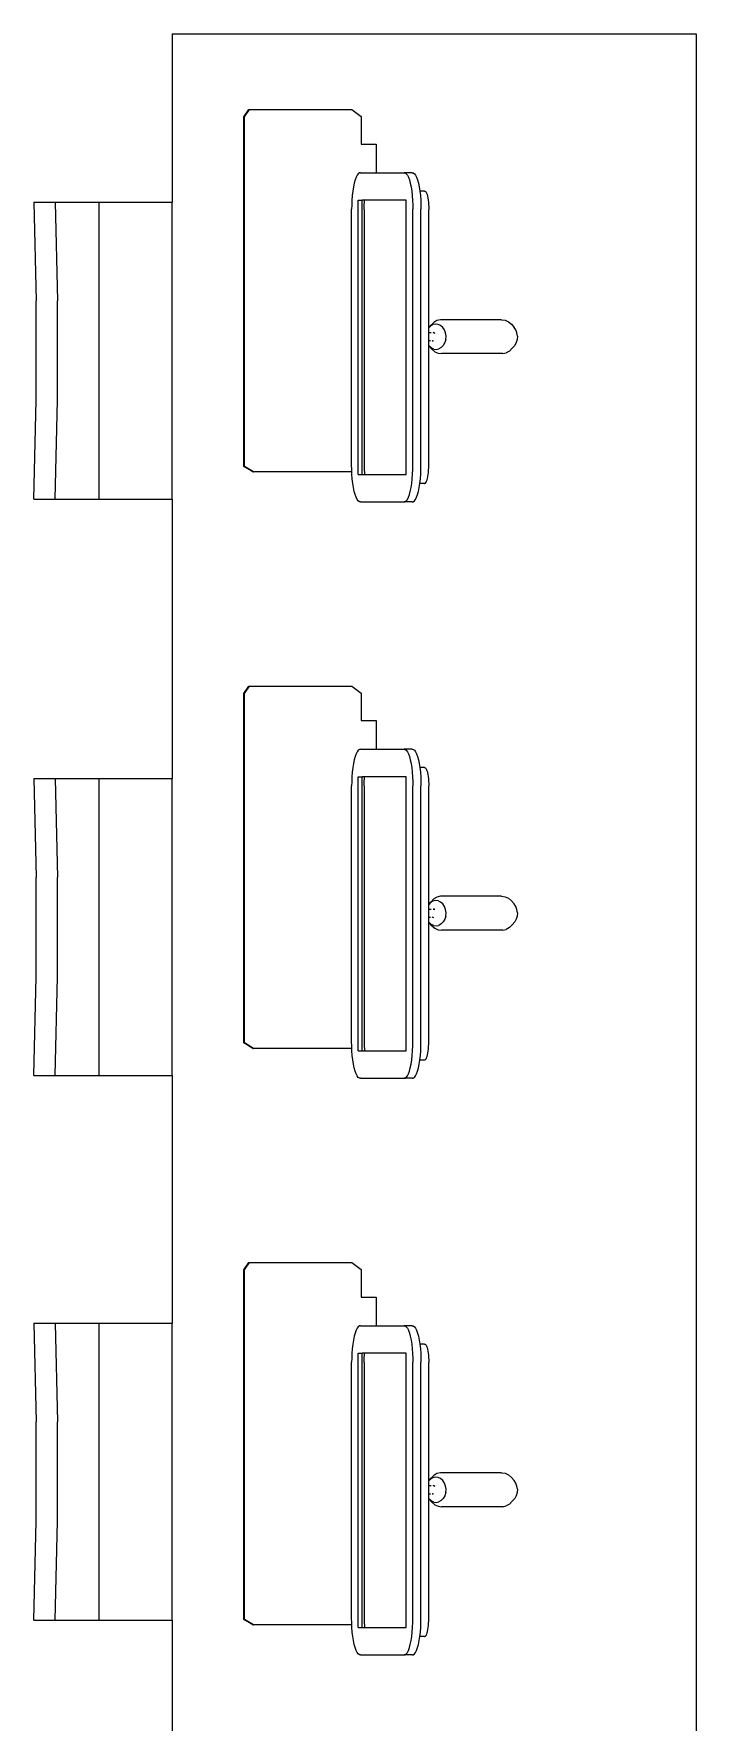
# Model space of a CAD drawing. Header units: inches. Extents: x 1 to 470, y -1 to 318.
# Drawn here: x 218.9 to 250.2, y 157.1 to 236.8 of the extents above; entities that cross this region are included whole.
import ezdxf

# ---------------------------------------------------------------- set-up
doc = ezdxf.new("R2010")
doc.units = ezdxf.units.IN
doc.header["$MEASUREMENT"] = 0

# ---------------------------------------------------------------- blocks, each defined once
blk = doc.blocks.new('computer classroom pl')
for p, q in [((345.123, 376.915), (349.788, 376.802)), ((345.123, 376.915), (345.123, 375.906)), ((349.788, 376.802), (354.484, 376.802)), ((359.148, 376.915), (354.484, 376.802)), ((359.148, 376.915), (359.148, 375.906)), ((370.836, 376.915), (375.5, 376.802)), ((370.836, 376.915), (370.836, 375.906)), ((375.5, 376.802), (380.197, 376.802)), ((384.861, 376.915), (380.197, 376.802)), ((384.861, 376.915), (384.861, 375.906)), ((398.061, 376.915), (402.725, 376.802)), ((398.061, 376.915), (398.061, 375.906)), ((402.725, 376.802), (407.422, 376.802)), ((412.086, 376.915), (407.422, 376.802)), ((412.086, 376.915), (412.086, 375.906)), ((345.123, 375.906), (349.788, 375.793)), ((345.123, 375.906), (345.123, 373.821)), ((349.788, 375.793), (354.484, 375.793)), ((359.148, 375.906), (354.484, 375.793)), ((359.148, 375.906), (359.148, 373.821)), ((370.836, 375.906), (375.5, 375.793)), ((370.836, 375.906), (370.836, 373.821)), ((375.5, 375.793), (380.197, 375.793)), ((384.861, 375.906), (380.197, 375.793)), ((384.861, 375.906), (384.861, 373.821)), ((398.061, 375.906), (402.725, 375.793)), ((398.061, 375.906), (398.061, 373.821)), ((402.725, 375.793), (407.422, 375.793)), ((412.086, 375.906), (407.422, 375.793)), ((412.086, 375.906), (412.086, 373.821)), ((345.123, 373.821), (345.123, 370.376)), ((345.123, 373.821), (359.148, 373.821)), ((359.148, 373.821), (359.148, 370.376)), ((370.836, 373.821), (370.836, 370.376)), ((370.836, 373.821), (384.861, 373.821)), ((384.861, 373.821), (384.861, 370.376)), ((398.061, 373.821), (398.061, 370.376)), ((398.061, 373.821), (412.086, 373.821)), ((412.086, 373.821), (412.086, 370.376)), ((345.123, 370.376), (331.373, 370.376)), ((345.123, 370.376), (359.148, 370.376)), ((370.836, 370.376), (359.148, 370.376)), ((370.836, 370.376), (384.861, 370.376)), ((398.061, 370.376), (384.861, 370.376)), ((398.061, 370.376), (412.086, 370.376)), ((420.033, 370.376), (412.086, 370.376)), ((420.033, 370.376), (420.033, 345.626)), ((344.896, 366.57), (345.156, 366.993)), ((344.896, 366.535), (345.156, 366.961)), ((345.156, 366.993), (361.656, 366.993)), ((345.156, 366.993), (345.156, 366.961)), ((345.156, 366.961), (361.656, 366.961)), ((361.656, 366.993), (362.002, 366.761)), ((361.656, 366.961), (362.002, 366.728)), ((372.121, 366.57), (372.381, 366.993)), ((372.121, 366.535), (372.381, 366.961)), ((372.381, 366.993), (388.881, 366.993)), ((372.381, 366.993), (372.381, 366.961)), ((372.381, 366.961), (388.881, 366.961)), ((388.881, 366.993), (389.227, 366.761)), ((388.881, 366.961), (389.227, 366.728)), ((399.346, 366.57), (399.606, 366.993)), ((399.346, 366.535), (399.606, 366.961)), ((399.606, 366.993), (416.106, 366.993)), ((399.606, 366.993), (399.606, 366.961)), ((399.606, 366.961), (416.106, 366.961)), ((416.106, 366.993), (416.452, 366.761)), ((416.106, 366.961), (416.452, 366.728)), ((344.896, 366.57), (344.896, 366.535)), ((344.896, 361.895), (344.896, 366.535)), ((362.002, 366.761), (362.002, 366.728)), ((362.002, 366.728), (362.002, 361.89)), ((372.121, 366.57), (372.121, 366.535)), ((372.121, 361.895), (372.121, 366.535)), ((389.227, 366.761), (389.227, 366.728)), ((389.227, 366.728), (389.227, 361.89)), ((399.346, 366.57), (399.346, 366.535)), ((399.346, 361.895), (399.346, 366.535)), ((416.452, 366.761), (416.452, 366.728)), ((416.452, 366.728), (416.452, 361.89)), ((343.483, 361.49), (343.487, 361.534)), ((343.483, 361.49), (343.483, 359.423)), ((343.487, 361.534), (343.525, 361.59)), ((343.525, 361.59), (343.594, 361.643)), ((343.594, 361.643), (343.693, 361.694)), ((343.693, 361.694), (343.821, 361.741)), ((343.821, 361.741), (343.975, 361.783)), ((343.975, 361.783), (344.152, 361.82)), ((344.152, 361.82), (344.348, 361.85)), ((344.348, 361.85), (344.56, 361.874)), ((344.56, 361.874), (344.784, 361.891)), ((344.777, 361.591), (357.723, 361.591)), ((344.777, 361.591), (344.777, 361.4)), ((344.777, 361.4), (357.723, 361.4)), ((344.777, 361.4), (344.777, 361.287)), ((344.872, 361.298), (344.777, 361.287)), ((344.777, 361.287), (344.777, 359.322)), ((344.784, 361.891), (344.896, 361.895)), ((344.982, 361.306), (344.872, 361.298)), ((344.896, 361.895), (345.015, 361.9)), ((345.095, 361.31), (344.982, 361.306)), ((345.015, 361.9), (345.199, 361.901)), ((345.209, 361.311), (345.095, 361.31)), ((345.199, 361.901), (357.301, 361.901)), ((357.292, 361.311), (345.209, 361.311)), ((357.292, 361.311), (357.406, 361.31)), ((357.485, 361.9), (357.301, 361.901)), ((357.406, 361.31), (357.519, 361.306)), ((357.717, 361.891), (357.485, 361.9)), ((357.519, 361.306), (357.628, 361.298)), ((357.628, 361.298), (357.723, 361.287)), ((357.94, 361.874), (357.717, 361.891)), ((357.723, 361.591), (357.723, 361.4)), ((357.723, 361.287), (357.723, 361.4)), ((357.723, 359.322), (357.723, 361.287)), ((358.152, 361.85), (357.94, 361.874)), ((358.349, 361.82), (358.152, 361.85)), ((358.526, 361.783), (358.349, 361.82)), ((358.679, 361.741), (358.526, 361.783)), ((358.807, 361.694), (358.679, 361.741)), ((358.907, 361.643), (358.807, 361.694)), ((358.976, 361.59), (358.907, 361.643)), ((359.014, 361.534), (358.976, 361.59)), ((359.018, 361.49), (359.014, 361.534)), ((359.018, 361.49), (359.018, 360.75)), ((361.675, 361.449), (360.375, 361.449)), ((360.375, 361.449), (360.375, 360.75)), ((362.002, 361.89), (361.675, 361.449)), ((370.708, 361.49), (370.712, 361.534)), ((370.708, 361.49), (370.708, 359.423)), ((370.712, 361.534), (370.75, 361.59)), ((370.75, 361.59), (370.819, 361.643)), ((370.819, 361.643), (370.918, 361.694)), ((370.918, 361.694), (371.046, 361.741)), ((371.046, 361.741), (371.2, 361.783)), ((371.2, 361.783), (371.377, 361.82)), ((371.377, 361.82), (371.573, 361.85)), ((371.573, 361.85), (371.785, 361.874)), ((371.785, 361.874), (372.009, 361.891)), ((372.002, 361.591), (384.948, 361.591)), ((372.002, 361.591), (372.002, 361.4)), ((372.002, 361.4), (384.948, 361.4)), ((372.002, 361.4), (372.002, 361.287)), ((372.097, 361.298), (372.002, 361.287)), ((372.002, 361.287), (372.002, 359.322)), ((372.009, 361.891), (372.121, 361.895)), ((372.207, 361.306), (372.097, 361.298)), ((372.121, 361.895), (372.24, 361.9)), ((372.32, 361.31), (372.207, 361.306)), ((372.24, 361.9), (372.424, 361.901)), ((372.434, 361.311), (372.32, 361.31)), ((372.424, 361.901), (384.526, 361.901)), ((384.517, 361.311), (372.434, 361.311)), ((384.517, 361.311), (384.631, 361.31)), ((384.71, 361.9), (384.526, 361.901)), ((384.631, 361.31), (384.744, 361.306)), ((384.942, 361.891), (384.71, 361.9)), ((384.744, 361.306), (384.853, 361.298)), ((384.853, 361.298), (384.948, 361.287)), ((385.165, 361.874), (384.942, 361.891)), ((384.948, 361.591), (384.948, 361.4)), ((384.948, 361.287), (384.948, 361.4)), ((384.948, 359.322), (384.948, 361.287)), ((385.377, 361.85), (385.165, 361.874)), ((385.574, 361.82), (385.377, 361.85)), ((385.751, 361.783), (385.574, 361.82)), ((385.904, 361.741), (385.751, 361.783)), ((386.032, 361.694), (385.904, 361.741)), ((386.132, 361.643), (386.032, 361.694)), ((386.201, 361.59), (386.132, 361.643)), ((386.239, 361.534), (386.201, 361.59)), ((386.243, 361.49), (386.239, 361.534)), ((386.243, 361.49), (386.243, 360.75)), ((388.9, 361.449), (387.6, 361.449)), ((387.6, 361.449), (387.6, 360.75)), ((389.227, 361.89), (388.9, 361.449)), ((397.933, 361.49), (397.937, 361.534)), ((397.933, 361.49), (397.933, 359.423)), ((397.937, 361.534), (397.975, 361.59)), ((397.975, 361.59), (398.044, 361.643)), ((398.044, 361.643), (398.143, 361.694)), ((398.143, 361.694), (398.271, 361.741)), ((398.271, 361.741), (398.425, 361.783)), ((398.425, 361.783), (398.602, 361.82)), ((398.602, 361.82), (398.798, 361.85)), ((398.798, 361.85), (399.01, 361.874)), ((399.01, 361.874), (399.234, 361.891)), ((399.227, 361.591), (412.173, 361.591)), ((399.227, 361.591), (399.227, 361.4)), ((399.227, 361.4), (412.173, 361.4)), ((399.227, 361.4), (399.227, 361.287)), ((399.322, 361.298), (399.227, 361.287)), ((399.227, 361.287), (399.227, 359.322)), ((399.234, 361.891), (399.346, 361.895)), ((399.432, 361.306), (399.322, 361.298)), ((399.346, 361.895), (399.465, 361.9)), ((399.545, 361.31), (399.432, 361.306)), ((399.465, 361.9), (399.649, 361.901)), ((399.659, 361.311), (399.545, 361.31)), ((399.649, 361.901), (411.751, 361.901)), ((411.742, 361.311), (399.659, 361.311)), ((411.742, 361.311), (411.856, 361.31)), ((411.935, 361.9), (411.751, 361.901)), ((411.856, 361.31), (411.969, 361.306)), ((412.167, 361.891), (411.935, 361.9)), ((411.969, 361.306), (412.078, 361.298)), ((412.078, 361.298), (412.173, 361.287)), ((412.39, 361.874), (412.167, 361.891)), ((412.173, 361.591), (412.173, 361.4)), ((412.173, 361.287), (412.173, 361.4)), ((412.173, 359.322), (412.173, 361.287)), ((412.602, 361.85), (412.39, 361.874)), ((412.799, 361.82), (412.602, 361.85)), ((412.976, 361.783), (412.799, 361.82)), ((413.129, 361.741), (412.976, 361.783)), ((413.257, 361.694), (413.129, 361.741)), ((413.357, 361.643), (413.257, 361.694)), ((413.426, 361.59), (413.357, 361.643)), ((413.464, 361.534), (413.426, 361.59)), ((413.468, 361.49), (413.464, 361.534)), ((413.468, 361.49), (413.468, 360.75)), ((416.125, 361.449), (414.825, 361.449)), ((414.825, 361.449), (414.825, 360.75)), ((416.452, 361.89), (416.125, 361.449)), ((360.375, 360.75), (359.018, 360.75)), ((359.018, 360.75), (359.018, 359.423)), ((387.6, 360.75), (386.243, 360.75)), ((386.243, 360.75), (386.243, 359.423)), ((414.825, 360.75), (413.468, 360.75)), ((413.468, 360.75), (413.468, 359.423)), ((343.483, 359.423), (343.487, 359.379)), ((343.483, 359.04), (343.483, 359.423)), ((343.483, 359.04), (343.487, 358.996)), ((343.487, 359.379), (343.525, 359.324)), ((343.487, 358.996), (343.525, 358.94)), ((343.525, 359.324), (343.594, 359.27)), ((343.525, 358.94), (343.594, 358.887)), ((343.594, 359.27), (343.693, 359.22)), ((343.594, 358.887), (343.693, 358.836)), ((343.693, 359.22), (343.821, 359.173)), ((343.693, 358.836), (343.821, 358.789)), ((343.821, 359.173), (343.975, 359.13)), ((343.975, 359.13), (344.152, 359.094)), ((344.152, 359.094), (344.348, 359.063)), ((344.348, 359.063), (344.56, 359.039)), ((344.56, 359.039), (344.784, 359.023)), ((344.777, 359.322), (357.723, 359.322)), ((344.784, 359.023), (345.015, 359.014)), ((345.015, 359.014), (345.199, 359.013)), ((345.199, 359.013), (357.301, 359.013)), ((357.485, 359.014), (357.301, 359.013)), ((357.717, 359.023), (357.485, 359.014)), ((357.94, 359.039), (357.717, 359.023)), ((358.152, 359.063), (357.94, 359.039)), ((358.349, 359.094), (358.152, 359.063)), ((358.526, 359.13), (358.349, 359.094)), ((358.679, 359.173), (358.526, 359.13)), ((358.807, 359.22), (358.679, 359.173)), ((358.807, 358.836), (358.679, 358.789)), ((358.907, 359.27), (358.807, 359.22)), ((358.907, 358.887), (358.807, 358.836)), ((358.976, 359.324), (358.907, 359.27)), ((358.976, 358.94), (358.907, 358.887)), ((359.014, 359.379), (358.976, 359.324)), ((359.014, 358.996), (358.976, 358.94)), ((359.018, 359.423), (359.014, 359.379)), ((359.018, 359.04), (359.014, 358.996)), ((359.018, 359.04), (359.018, 359.423)), ((370.708, 359.423), (370.712, 359.379)), ((370.708, 359.04), (370.708, 359.423)), ((370.708, 359.04), (370.712, 358.996)), ((370.712, 359.379), (370.75, 359.324)), ((370.712, 358.996), (370.75, 358.94)), ((370.75, 359.324), (370.819, 359.27)), ((370.75, 358.94), (370.819, 358.887)), ((370.819, 359.27), (370.918, 359.22)), ((370.819, 358.887), (370.918, 358.836)), ((370.918, 359.22), (371.046, 359.173)), ((370.918, 358.836), (371.046, 358.789)), ((371.046, 359.173), (371.2, 359.13)), ((371.2, 359.13), (371.377, 359.094)), ((371.377, 359.094), (371.573, 359.063)), ((371.573, 359.063), (371.785, 359.039)), ((371.785, 359.039), (372.009, 359.023)), ((372.002, 359.322), (384.948, 359.322)), ((372.009, 359.023), (372.24, 359.014)), ((372.24, 359.014), (372.424, 359.013)), ((372.424, 359.013), (384.526, 359.013)), ((384.71, 359.014), (384.526, 359.013)), ((384.942, 359.023), (384.71, 359.014)), ((385.165, 359.039), (384.942, 359.023)), ((385.377, 359.063), (385.165, 359.039)), ((385.574, 359.094), (385.377, 359.063)), ((385.751, 359.13), (385.574, 359.094)), ((385.904, 359.173), (385.751, 359.13)), ((386.032, 359.22), (385.904, 359.173)), ((386.032, 358.836), (385.904, 358.789)), ((386.132, 359.27), (386.032, 359.22)), ((386.132, 358.887), (386.032, 358.836)), ((386.201, 359.324), (386.132, 359.27)), ((386.201, 358.94), (386.132, 358.887)), ((386.239, 359.379), (386.201, 359.324)), ((386.239, 358.996), (386.201, 358.94)), ((386.243, 359.423), (386.239, 359.379)), ((386.243, 359.04), (386.239, 358.996)), ((386.243, 359.04), (386.243, 359.423)), ((397.933, 359.423), (397.937, 359.379)), ((397.933, 359.04), (397.933, 359.423)), ((397.933, 359.04), (397.937, 358.996)), ((397.937, 359.379), (397.975, 359.324)), ((397.937, 358.996), (397.975, 358.94)), ((397.975, 359.324), (398.044, 359.27)), ((397.975, 358.94), (398.044, 358.887)), ((398.044, 359.27), (398.143, 359.22)), ((398.044, 358.887), (398.143, 358.836)), ((398.143, 359.22), (398.271, 359.173)), ((398.143, 358.836), (398.271, 358.789)), ((398.271, 359.173), (398.425, 359.13)), ((398.425, 359.13), (398.602, 359.094)), ((398.602, 359.094), (398.798, 359.063)), ((398.798, 359.063), (399.01, 359.039)), ((399.01, 359.039), (399.234, 359.023)), ((399.227, 359.322), (412.173, 359.322)), ((399.234, 359.023), (399.465, 359.014)), ((399.465, 359.014), (399.649, 359.013)), ((399.649, 359.013), (411.751, 359.013)), ((411.935, 359.014), (411.751, 359.013)), ((412.167, 359.023), (411.935, 359.014)), ((412.39, 359.039), (412.167, 359.023)), ((412.602, 359.063), (412.39, 359.039)), ((412.799, 359.094), (412.602, 359.063)), ((412.976, 359.13), (412.799, 359.094)), ((413.129, 359.173), (412.976, 359.13)), ((413.257, 359.22), (413.129, 359.173)), ((413.257, 358.836), (413.129, 358.789)), ((413.357, 359.27), (413.257, 359.22)), ((413.357, 358.887), (413.257, 358.836)), ((413.426, 359.324), (413.357, 359.27)), ((413.426, 358.94), (413.357, 358.887)), ((413.464, 359.379), (413.426, 359.324)), ((413.464, 358.996), (413.426, 358.94)), ((413.468, 359.423), (413.464, 359.379)), ((413.468, 359.04), (413.464, 358.996)), ((413.468, 359.04), (413.468, 359.423)), ((343.821, 358.789), (343.975, 358.747)), ((343.975, 358.747), (344.152, 358.71)), ((344.152, 358.71), (344.346, 358.68)), ((344.346, 358.467), (344.346, 358.68)), ((344.346, 358.68), (344.348, 358.68)), ((344.346, 358.467), (344.349, 358.44)), ((344.348, 358.68), (344.56, 358.656)), ((344.349, 358.44), (344.367, 358.413)), ((344.367, 358.413), (344.401, 358.387)), ((344.401, 358.387), (344.449, 358.362)), ((344.449, 358.362), (344.512, 358.339)), ((344.512, 358.339), (344.587, 358.318)), ((344.56, 358.656), (344.784, 358.639)), ((344.587, 358.318), (344.673, 358.3)), ((344.673, 358.3), (344.769, 358.285)), ((344.769, 358.285), (344.872, 358.274)), ((344.784, 358.639), (345.015, 358.631)), ((344.872, 358.274), (344.982, 358.266)), ((344.982, 358.266), (345.095, 358.261)), ((345.015, 358.631), (345.199, 358.63)), ((345.095, 358.261), (345.209, 358.261)), ((345.199, 358.63), (357.301, 358.63)), ((345.209, 358.261), (348.211, 358.261)), ((348.211, 358.261), (350.859, 358.261)), ((350.689, 358.115), (350.568, 357.978)), ((350.693, 358.027), (350.678, 357.903)), ((350.689, 358.115), (350.837, 358.246)), ((350.693, 358.027), (350.747, 358.144)), ((350.747, 358.144), (350.837, 358.246)), ((350.859, 358.261), (350.837, 358.246)), ((350.859, 358.261), (351.077, 358.261)), ((351.077, 358.173), (351.077, 358.261)), ((351.077, 358.261), (351.474, 358.261)), ((351.101, 358.105), (351.082, 358.036)), ((351.086, 358.077), (351.082, 358.036)), ((351.101, 358.105), (351.086, 358.077)), ((351.1, 358.106), (351.101, 358.105)), ((351.471, 358.048), (351.449, 357.97)), ((351.449, 357.97), (351.466, 358.008)), ((351.466, 358.008), (351.471, 358.048)), ((351.474, 358.261), (351.474, 358.142)), ((351.474, 358.261), (351.695, 358.261)), ((351.782, 358.177), (351.695, 358.261)), ((351.695, 358.261), (351.819, 358.151)), ((351.695, 358.261), (357.292, 358.261)), ((351.847, 358.064), (351.782, 358.177)), ((351.953, 358.022), (351.819, 358.151)), ((351.874, 357.941), (351.847, 358.064)), ((352.04, 357.871), (351.953, 358.022)), ((357.406, 358.261), (357.292, 358.261)), ((357.485, 358.631), (357.301, 358.63)), ((357.519, 358.266), (357.406, 358.261)), ((357.717, 358.639), (357.485, 358.631)), ((357.628, 358.274), (357.519, 358.266)), ((357.732, 358.285), (357.628, 358.274)), ((357.94, 358.656), (357.717, 358.639)), ((357.828, 358.3), (357.732, 358.285)), ((357.914, 358.318), (357.828, 358.3)), ((357.989, 358.339), (357.914, 358.318)), ((358.152, 358.68), (357.94, 358.656)), ((358.051, 358.362), (357.989, 358.339)), ((358.1, 358.387), (358.051, 358.362)), ((358.134, 358.413), (358.1, 358.387)), ((358.152, 358.44), (358.134, 358.413)), ((358.155, 358.68), (358.152, 358.68)), ((358.155, 358.467), (358.152, 358.44)), ((358.349, 358.71), (358.155, 358.68)), ((358.155, 358.467), (358.155, 358.68)), ((358.526, 358.747), (358.349, 358.71)), ((358.679, 358.789), (358.526, 358.747)), ((371.046, 358.789), (371.2, 358.747)), ((371.2, 358.747), (371.377, 358.71)), ((371.377, 358.71), (371.571, 358.68)), ((371.571, 358.467), (371.571, 358.68)), ((371.571, 358.68), (371.573, 358.68)), ((371.571, 358.467), (371.574, 358.44)), ((371.573, 358.68), (371.785, 358.656)), ((371.574, 358.44), (371.592, 358.413)), ((371.592, 358.413), (371.626, 358.387)), ((371.626, 358.387), (371.674, 358.362)), ((371.674, 358.362), (371.737, 358.339)), ((371.737, 358.339), (371.812, 358.318)), ((371.785, 358.656), (372.009, 358.639)), ((371.812, 358.318), (371.898, 358.3)), ((371.898, 358.3), (371.994, 358.285)), ((371.994, 358.285), (372.097, 358.274)), ((372.009, 358.639), (372.24, 358.631)), ((372.097, 358.274), (372.207, 358.266)), ((372.207, 358.266), (372.32, 358.261)), ((372.24, 358.631), (372.424, 358.63)), ((372.32, 358.261), (372.434, 358.261)), ((372.424, 358.63), (384.526, 358.63)), ((372.434, 358.261), (378.084, 358.261)), ((377.914, 358.115), (377.793, 357.978)), ((377.918, 358.027), (377.903, 357.903)), ((377.914, 358.115), (378.062, 358.246)), ((377.918, 358.027), (377.972, 358.144)), ((377.972, 358.144), (378.062, 358.246)), ((378.084, 358.261), (378.062, 358.246)), ((378.084, 358.261), (378.302, 358.261)), ((378.302, 358.173), (378.302, 358.261)), ((378.302, 358.261), (378.699, 358.261)), ((378.326, 358.105), (378.307, 358.036)), ((378.311, 358.077), (378.307, 358.036)), ((378.326, 358.105), (378.311, 358.077)), ((378.325, 358.106), (378.326, 358.105)), ((378.696, 358.048), (378.674, 357.97)), ((378.674, 357.97), (378.691, 358.008)), ((378.691, 358.008), (378.696, 358.048)), ((378.699, 358.261), (378.699, 358.142)), ((378.699, 358.261), (378.92, 358.261)), ((379.007, 358.177), (378.92, 358.261)), ((378.92, 358.261), (379.044, 358.151)), ((378.92, 358.261), (384.517, 358.261)), ((379.072, 358.064), (379.007, 358.177)), ((379.178, 358.022), (379.044, 358.151)), ((379.099, 357.941), (379.072, 358.064)), ((379.265, 357.871), (379.178, 358.022)), ((384.631, 358.261), (384.517, 358.261)), ((384.71, 358.631), (384.526, 358.63)), ((384.744, 358.266), (384.631, 358.261)), ((384.942, 358.639), (384.71, 358.631)), ((384.853, 358.274), (384.744, 358.266)), ((384.957, 358.285), (384.853, 358.274)), ((385.165, 358.656), (384.942, 358.639)), ((385.053, 358.3), (384.957, 358.285)), ((385.139, 358.318), (385.053, 358.3)), ((385.214, 358.339), (385.139, 358.318)), ((385.377, 358.68), (385.165, 358.656)), ((385.276, 358.362), (385.214, 358.339)), ((385.325, 358.387), (385.276, 358.362)), ((385.359, 358.413), (385.325, 358.387)), ((385.377, 358.44), (385.359, 358.413)), ((385.38, 358.68), (385.377, 358.68)), ((385.38, 358.467), (385.377, 358.44)), ((385.574, 358.71), (385.38, 358.68)), ((385.38, 358.467), (385.38, 358.68)), ((385.751, 358.747), (385.574, 358.71)), ((385.904, 358.789), (385.751, 358.747)), ((398.271, 358.789), (398.425, 358.747)), ((398.425, 358.747), (398.602, 358.71)), ((398.602, 358.71), (398.796, 358.68)), ((398.796, 358.467), (398.796, 358.68)), ((398.796, 358.68), (398.798, 358.68)), ((398.796, 358.467), (398.799, 358.44)), ((398.798, 358.68), (399.01, 358.656)), ((398.799, 358.44), (398.817, 358.413)), ((398.817, 358.413), (398.851, 358.387)), ((398.851, 358.387), (398.899, 358.362)), ((398.899, 358.362), (398.962, 358.339)), ((398.962, 358.339), (399.037, 358.318)), ((399.01, 358.656), (399.234, 358.639)), ((399.037, 358.318), (399.123, 358.3)), ((399.123, 358.3), (399.219, 358.285)), ((399.219, 358.285), (399.322, 358.274)), ((399.234, 358.639), (399.465, 358.631)), ((399.322, 358.274), (399.432, 358.266)), ((399.432, 358.266), (399.545, 358.261)), ((399.465, 358.631), (399.649, 358.63)), ((399.545, 358.261), (399.659, 358.261)), ((399.649, 358.63), (411.751, 358.63)), ((399.659, 358.261), (402.661, 358.261)), ((402.661, 358.261), (405.309, 358.261)), ((405.139, 358.115), (405.018, 357.978)), ((405.143, 358.027), (405.128, 357.903)), ((405.139, 358.115), (405.287, 358.246)), ((405.143, 358.027), (405.197, 358.144)), ((405.197, 358.144), (405.287, 358.246)), ((405.309, 358.261), (405.287, 358.246)), ((405.309, 358.261), (405.527, 358.261)), ((405.527, 358.173), (405.527, 358.261)), ((405.527, 358.261), (405.924, 358.261)), ((405.551, 358.105), (405.532, 358.036)), ((405.536, 358.077), (405.532, 358.036)), ((405.551, 358.105), (405.536, 358.077)), ((405.55, 358.106), (405.551, 358.105)), ((405.921, 358.048), (405.899, 357.97)), ((405.899, 357.97), (405.916, 358.008)), ((405.916, 358.008), (405.921, 358.048)), ((405.924, 358.261), (405.924, 358.142)), ((405.924, 358.261), (406.145, 358.261)), ((406.232, 358.177), (406.145, 358.261)), ((406.145, 358.261), (406.269, 358.151)), ((406.145, 358.261), (408.834, 358.261)), ((406.297, 358.064), (406.232, 358.177)), ((406.403, 358.022), (406.269, 358.151)), ((406.324, 357.941), (406.297, 358.064)), ((406.49, 357.871), (406.403, 358.022)), ((408.834, 358.261), (411.742, 358.261)), ((411.856, 358.261), (411.742, 358.261)), ((411.935, 358.631), (411.751, 358.63)), ((411.969, 358.266), (411.856, 358.261)), ((412.167, 358.639), (411.935, 358.631)), ((412.078, 358.274), (411.969, 358.266)), ((412.182, 358.285), (412.078, 358.274)), ((412.39, 358.656), (412.167, 358.639)), ((412.278, 358.3), (412.182, 358.285)), ((412.364, 358.318), (412.278, 358.3)), ((412.439, 358.339), (412.364, 358.318)), ((412.602, 358.68), (412.39, 358.656)), ((412.501, 358.362), (412.439, 358.339)), ((412.55, 358.387), (412.501, 358.362)), ((412.584, 358.413), (412.55, 358.387)), ((412.602, 358.44), (412.584, 358.413)), ((412.605, 358.68), (412.602, 358.68)), ((412.605, 358.467), (412.602, 358.44)), ((412.799, 358.71), (412.605, 358.68)), ((412.605, 358.467), (412.605, 358.68)), ((412.976, 358.747), (412.799, 358.71)), ((413.129, 358.789), (412.976, 358.747)), ((350.496, 357.822), (350.477, 357.656)), ((350.477, 354.767), (350.477, 357.656)), ((350.568, 357.978), (350.496, 357.822)), ((350.678, 357.903), (350.705, 357.78)), ((350.77, 357.667), (350.705, 357.78)), ((350.87, 357.571), (350.77, 357.667)), ((350.998, 357.499), (350.87, 357.571)), ((351.144, 357.456), (350.998, 357.499)), ((351.144, 357.456), (351.3, 357.444)), ((351.3, 357.444), (351.454, 357.466)), ((351.454, 357.466), (351.596, 357.518)), ((351.596, 357.518), (351.716, 357.598)), ((351.716, 357.598), (351.806, 357.7)), ((351.806, 357.7), (351.86, 357.817)), ((351.86, 357.817), (351.874, 357.941)), ((352.076, 357.707), (352.04, 357.871)), ((352.076, 354.818), (352.076, 357.707)), ((377.721, 357.822), (377.702, 357.656)), ((377.702, 354.767), (377.702, 357.656)), ((377.793, 357.978), (377.721, 357.822)), ((377.903, 357.903), (377.93, 357.78)), ((377.995, 357.667), (377.93, 357.78)), ((378.095, 357.571), (377.995, 357.667)), ((378.223, 357.499), (378.095, 357.571)), ((378.369, 357.456), (378.223, 357.499)), ((378.369, 357.456), (378.525, 357.444)), ((378.525, 357.444), (378.679, 357.466)), ((378.679, 357.466), (378.821, 357.518)), ((378.821, 357.518), (378.941, 357.598)), ((378.941, 357.598), (379.031, 357.7)), ((379.031, 357.7), (379.085, 357.817)), ((379.085, 357.817), (379.099, 357.941)), ((379.301, 357.707), (379.265, 357.871)), ((379.301, 354.818), (379.301, 357.707)), ((404.946, 357.822), (404.927, 357.656)), ((404.927, 354.767), (404.927, 357.656)), ((405.018, 357.978), (404.946, 357.822)), ((405.128, 357.903), (405.155, 357.78)), ((405.22, 357.667), (405.155, 357.78)), ((405.32, 357.571), (405.22, 357.667)), ((405.448, 357.499), (405.32, 357.571)), ((405.594, 357.456), (405.448, 357.499)), ((405.594, 357.456), (405.75, 357.444)), ((405.75, 357.444), (405.904, 357.466)), ((405.904, 357.466), (406.046, 357.518)), ((406.046, 357.518), (406.166, 357.598)), ((406.166, 357.598), (406.256, 357.7)), ((406.256, 357.7), (406.31, 357.817)), ((406.31, 357.817), (406.324, 357.941)), ((406.526, 357.707), (406.49, 357.871)), ((406.526, 354.818), (406.526, 357.707)), ((352.076, 354.818), (352.057, 354.652)), ((379.301, 354.818), (379.282, 354.652)), ((406.526, 354.818), (406.507, 354.652)), ((350.477, 354.767), (350.512, 354.603)), ((350.6, 354.451), (350.512, 354.603)), ((350.733, 354.323), (350.6, 354.451)), ((350.733, 354.323), (350.87, 354.201)), ((350.998, 354.129), (350.87, 354.201)), ((351.144, 354.086), (350.998, 354.129)), ((351.3, 354.074), (351.144, 354.086)), ((351.3, 354.074), (351.454, 354.096)), ((351.454, 354.096), (351.596, 354.148)), ((351.596, 354.148), (351.716, 354.228)), ((351.864, 354.359), (351.716, 354.228)), ((351.984, 354.495), (351.864, 354.359)), ((352.057, 354.652), (351.984, 354.495)), ((377.702, 354.767), (377.737, 354.603)), ((377.825, 354.451), (377.737, 354.603)), ((377.958, 354.323), (377.825, 354.451)), ((377.958, 354.323), (378.095, 354.201)), ((378.223, 354.129), (378.095, 354.201)), ((378.369, 354.086), (378.223, 354.129)), ((378.525, 354.074), (378.369, 354.086)), ((378.525, 354.074), (378.679, 354.096)), ((378.679, 354.096), (378.821, 354.148)), ((378.821, 354.148), (378.941, 354.228)), ((379.089, 354.359), (378.941, 354.228)), ((379.209, 354.495), (379.089, 354.359)), ((379.282, 354.652), (379.209, 354.495)), ((404.927, 354.767), (404.962, 354.603)), ((405.05, 354.451), (404.962, 354.603)), ((405.183, 354.323), (405.05, 354.451)), ((405.183, 354.323), (405.32, 354.201)), ((405.448, 354.129), (405.32, 354.201)), ((405.594, 354.086), (405.448, 354.129)), ((405.75, 354.074), (405.594, 354.086)), ((405.75, 354.074), (405.904, 354.096)), ((405.904, 354.096), (406.046, 354.148)), ((406.046, 354.148), (406.166, 354.228)), ((406.314, 354.359), (406.166, 354.228)), ((406.434, 354.495), (406.314, 354.359)), ((406.507, 354.652), (406.434, 354.495)), ((420.033, 345.626), (258.746, 345.626))]:
    blk.add_line(p, q)

msp = doc.modelspace()

# ---------------------------------------------------------------- block references
at = {"rotation": 90.00000000000001}
msp.add_blockref('computer classroom pl', (595.786, -183.226), dxfattribs=at)

doc.saveas('drawing.dxf')
